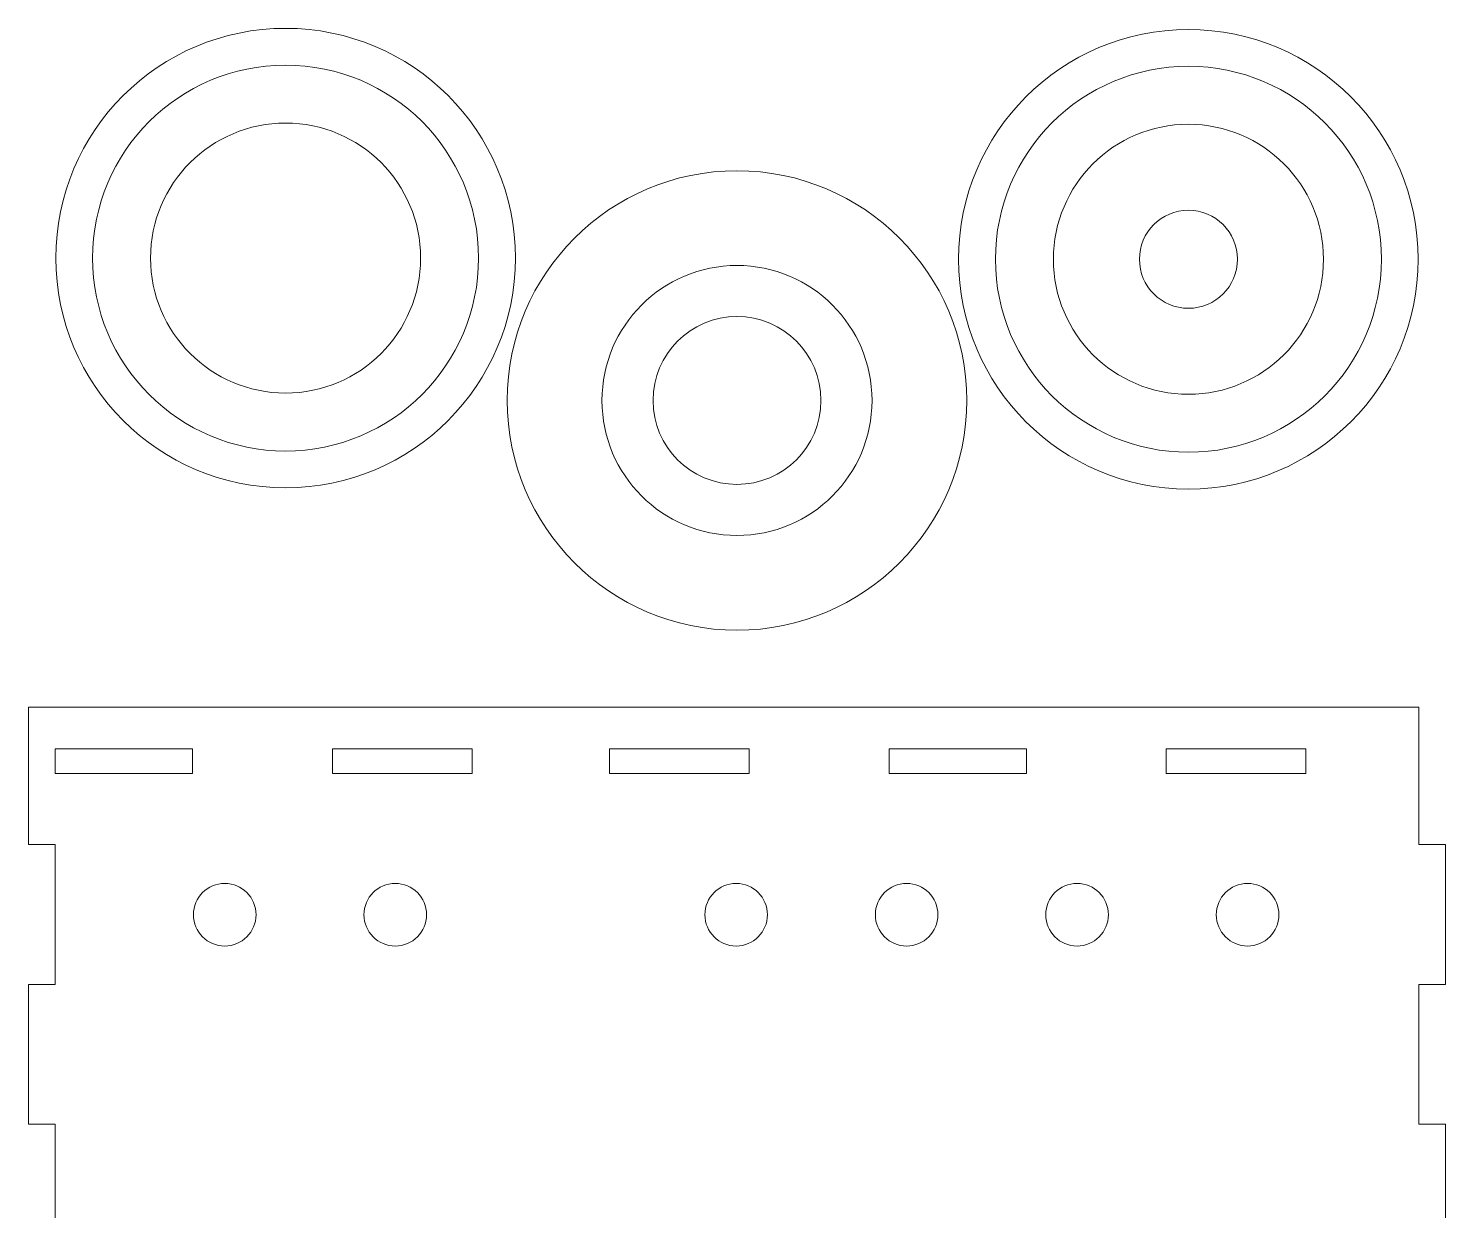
# Model space of a CAD drawing. Header units: millimetres. Extents: x -102 to 102, y -193 to 185.
# Drawn here: x -101.7 to 102.2, y 14.5 to 184.7 of the extents above; entities that cross this region are included whole.
import ezdxf

# ---------------------------------------------------------------- set-up
doc = ezdxf.new("R2010")
doc.units = ezdxf.units.MM
doc.header["$MEASUREMENT"] = 0
doc.layers.add('Layer 1', color=7, linetype='Continuous')

msp = doc.modelspace()

# ---------------------------------------------------------------- linework, layer by layer
at = {"layer": 'Layer 1', "color": 1, "lineweight": 9}
for points, knots in [([(-31.6329, 151.6042), (-31.6329, 133.3483), (-46.4323, 118.5493), (-64.6878, 118.5493), (-64.6878, 118.5493), (-82.9434, 118.5493), (-97.7427, 133.3483), (-97.7427, 151.6042), (-97.7427, 151.6042), (-97.7427, 169.8601), (-82.9434, 184.6591), (-64.6878, 184.6591), (-64.6878, 184.6591), (-46.4323, 184.6591), (-31.6329, 169.8601), (-31.6329, 151.6042)], [0, 0, 0, 0, 0.2, 0.2, 0.2, 0.20000001, 0.4, 0.4, 0.4, 0.40000001, 0.6, 0.6, 0.6, 0.60000001, 1, 1, 1, 1]), ([(98.2565, 151.4306), (98.2565, 133.1747), (83.4572, 118.3757), (65.2016, 118.3757), (65.2016, 118.3757), (46.9461, 118.3757), (32.1467, 133.1747), (32.1467, 151.4306), (32.1467, 151.4306), (32.1467, 169.6865), (46.9461, 184.4855), (65.2016, 184.4855), (65.2016, 184.4855), (83.4572, 184.4855), (98.2565, 169.6865), (98.2565, 151.4306)], [0, 0, 0, 0, 0.2, 0.2, 0.2, 0.20000001, 0.4, 0.4, 0.4, 0.40000001, 0.6, 0.6, 0.6, 0.60000001, 1, 1, 1, 1]), ([(-36.9242, 151.6042), (-36.9242, 136.2707), (-49.3543, 123.8406), (-64.6878, 123.8406), (-64.6878, 123.8406), (-80.0213, 123.8406), (-92.4514, 136.2707), (-92.4514, 151.6042), (-92.4514, 151.6042), (-92.4514, 166.9377), (-80.0213, 179.3678), (-64.6878, 179.3678), (-64.6878, 179.3678), (-49.3543, 179.3678), (-36.9242, 166.9377), (-36.9242, 151.6042)], [0, 0, 0, 0, 0.2, 0.2, 0.2, 0.20000001, 0.4, 0.4, 0.4, 0.40000001, 0.6, 0.6, 0.6, 0.60000001, 1, 1, 1, 1]), ([(92.9652, 151.4306), (92.9652, 136.0971), (80.5351, 123.667), (65.2016, 123.667), (65.2016, 123.667), (49.8681, 123.667), (37.438, 136.0971), (37.438, 151.4306), (37.438, 151.4306), (37.438, 166.7641), (49.8681, 179.1942), (65.2016, 179.1942), (65.2016, 179.1942), (80.5351, 179.1942), (92.9652, 166.7641), (92.9652, 151.4306)], [0, 0, 0, 0, 0.2, 0.2, 0.2, 0.20000001, 0.4, 0.4, 0.4, 0.40000001, 0.6, 0.6, 0.6, 0.60000001, 1, 1, 1, 1]), ([(-45.2634, 151.6042), (-45.2634, 140.8762), (-53.9601, 132.1795), (-64.6881, 132.1795), (-64.6881, 132.1795), (-75.4157, 132.1795), (-84.1124, 140.8762), (-84.1124, 151.6042), (-84.1124, 151.6042), (-84.1124, 162.3322), (-75.4157, 171.0288), (-64.6881, 171.0288), (-64.6881, 171.0288), (-53.9601, 171.0288), (-45.2634, 162.3322), (-45.2634, 151.6042)], [0, 0, 0, 0, 0.2, 0.2, 0.2, 0.20000001, 0.4, 0.4, 0.4, 0.40000001, 0.6, 0.6, 0.6, 0.60000001, 1, 1, 1, 1]), ([(84.626, 151.4306), (84.626, 140.7026), (75.9293, 132.0059), (65.2014, 132.0059), (65.2014, 132.0059), (54.4737, 132.0059), (45.7771, 140.7026), (45.7771, 151.4306), (45.7771, 151.4306), (45.7771, 162.1586), (54.4737, 170.8552), (65.2014, 170.8552), (65.2014, 170.8552), (75.9293, 170.8552), (84.626, 162.1586), (84.626, 151.4306)], [0, 0, 0, 0, 0.2, 0.2, 0.2, 0.20000001, 0.4, 0.4, 0.4, 0.40000001, 0.6, 0.6, 0.6, 0.60000001, 1, 1, 1, 1]), ([(33.3117, 131.1118), (33.3117, 112.8559), (18.5123, 98.0568), (0.2567, 98.0568), (0.2567, 98.0568), (-17.9988, 98.0568), (-32.7982, 112.8559), (-32.7982, 131.1118), (-32.7982, 131.1118), (-32.7982, 149.3677), (-17.9988, 164.1667), (0.2567, 164.1667), (0.2567, 164.1667), (18.5123, 164.1667), (33.3117, 149.3677), (33.3117, 131.1118)], [0, 0, 0, 0, 0.2, 0.2, 0.2, 0.20000001, 0.4, 0.4, 0.4, 0.40000001, 0.6, 0.6, 0.6, 0.60000001, 1, 1, 1, 1]), ([(72.2509, 151.4306), (72.2509, 147.5373), (69.0946, 144.3814), (65.2017, 144.3814), (65.2017, 144.3814), (61.3081, 144.3814), (58.1521, 147.5373), (58.1521, 151.4306), (58.1521, 151.4306), (58.1521, 155.3238), (61.3081, 158.4798), (65.2017, 158.4798), (65.2017, 158.4798), (69.0946, 158.4798), (72.2509, 155.3238), (72.2509, 151.4306)], [0, 0, 0, 0, 0.2, 0.2, 0.2, 0.20000001, 0.4, 0.4, 0.4, 0.40000001, 0.6, 0.6, 0.6, 0.60000001, 1, 1, 1, 1]), ([(19.6811, 131.1118), (19.6811, 120.3838), (10.9845, 111.6871), (0.2565, 111.6871), (0.2565, 111.6871), (-10.4711, 111.6871), (-19.1678, 120.3838), (-19.1678, 131.1118), (-19.1678, 131.1118), (-19.1678, 141.8397), (-10.4711, 150.5364), (0.2565, 150.5364), (0.2565, 150.5364), (10.9845, 150.5364), (19.6811, 141.8397), (19.6811, 131.1118)], [0, 0, 0, 0, 0.2, 0.2, 0.2, 0.20000001, 0.4, 0.4, 0.4, 0.40000001, 0.6, 0.6, 0.6, 0.60000001, 1, 1, 1, 1]), ([(12.3348, 131.1118), (12.3348, 124.4411), (6.9267, 119.0337), (0.2567, 119.0337), (0.2567, 119.0337), (-6.4139, 119.0337), (-11.8217, 124.4411), (-11.8217, 131.1118), (-11.8217, 131.1118), (-11.8217, 137.7824), (-6.4139, 143.1898), (0.2567, 143.1898), (0.2567, 143.1898), (6.9267, 143.1898), (12.3348, 137.7824), (12.3348, 131.1118)], [0, 0, 0, 0, 0.2, 0.2, 0.2, 0.20000001, 0.4, 0.4, 0.4, 0.40000001, 0.6, 0.6, 0.6, 0.60000001, 1, 1, 1, 1]), ([(-97.8152, -189.2611), (-97.8152, -189.2611), (-97.8152, -173.0334), (-97.8152, -173.0334), (-97.8152, -173.0334), (-97.8152, -173.0334), (-101.6958, -173.0334), (-101.6958, -173.0334), (-101.6958, -173.0334), (-101.6958, -173.0334), (-101.6958, -152.925), (-101.6958, -152.925), (-101.6958, -152.925), (-101.6958, -152.925), (-97.8152, -152.925), (-97.8152, -152.925), (-97.8152, -152.925), (-97.8152, -152.925), (-97.8152, -132.8167), (-97.8152, -132.8167), (-97.8152, -132.8167), (-97.8152, -132.8167), (-101.6958, -132.8167), (-101.6958, -132.8167), (-101.6958, -132.8167), (-101.6958, -132.8167), (-101.6958, -112.9094), (-101.6958, -112.9094), (-101.6958, -112.9094), (-101.6958, -112.9094), (-101.6958, -113.0611), (-101.6958, -113.0611), (-101.6958, -113.0611), (-101.6958, -113.0611), (-97.8152, -113.0611), (-97.8152, -113.0611), (-97.8152, -113.0611), (-97.8152, -113.0611), (-97.8152, -92.9528), (-97.8152, -92.9528), (-97.8152, -92.9528), (-97.8152, -92.9528), (-101.6958, -92.9528), (-101.6958, -92.9528), (-101.6958, -92.9528), (-101.6958, -92.9528), (-101.6958, -72.8445), (-101.6958, -72.8445), (-101.6958, -72.8445), (-101.6958, -72.8445), (-97.8152, -72.8445), (-97.8152, -72.8445), (-97.8152, -72.8445), (-97.8152, -72.8445), (-97.8152, -53.0889), (-97.8152, -53.0889), (-97.8152, -53.0889), (-97.8152, -53.0889), (-101.6958, -53.0889), (-101.6958, -53.0889), (-101.6958, -53.0889), (-101.6958, -53.0889), (-101.6958, -32.9806), (-101.6958, -32.9806), (-101.6958, -32.9806), (-101.6958, -32.9806), (-97.8152, -32.9806), (-97.8152, -32.9806), (-97.8152, -32.9806), (-97.8152, -32.9806), (-97.8152, -12.8722), (-97.8152, -12.8722), (-97.8152, -12.8722), (-97.8152, -12.8722), (-101.6958, -12.8722), (-101.6958, -12.8722), (-101.6958, -12.8722), (-101.6958, -12.8722), (-101.6958, 7.2361), (-101.6958, 7.2361), (-101.6958, 7.2361), (-101.6958, 7.2361), (-97.8152, 7.2361), (-97.8152, 7.2361), (-97.8152, 7.2361), (-97.8152, 7.2361), (-97.8152, 26.9916), (-97.8152, 26.9916), (-97.8152, 26.9916), (-97.8152, 26.9916), (-101.6958, 26.9916), (-101.6958, 26.9916), (-101.6958, 26.9916), (-101.6958, 26.9916), (-101.6958, 47.0619), (-101.6958, 47.0619), (-101.6958, 47.0619), (-101.6958, 47.0619), (-101.6958, 47.1), (-101.6958, 47.1), (-101.6958, 47.1), (-101.6958, 47.1), (-97.8152, 47.1), (-97.8152, 47.1), (-97.8152, 47.1), (-97.8152, 47.1), (-97.8152, 67.2083), (-97.8152, 67.2083), (-97.8152, 67.2083), (-97.8152, 67.2083), (-101.6958, 67.2083), (-101.6958, 67.2083), (-101.6958, 67.2083), (-101.6958, 67.2083), (-101.6958, 86.9639), (-101.6958, 86.9639), (-101.6958, 86.9639), (-101.6958, 86.9639), (98.3292, 86.9639), (98.3292, 86.9639), (98.3292, 86.9639), (98.3292, 86.9639), (98.3292, 67.2083), (98.3292, 67.2083), (98.3292, 67.2083), (98.3292, 67.2083), (102.2098, 67.2083), (102.2098, 67.2083), (102.2098, 67.2083), (102.2098, 67.2083), (102.2098, 47.1), (102.2098, 47.1), (102.2098, 47.1), (102.2098, 47.1), (98.3292, 47.1), (98.3292, 47.1), (98.3292, 47.1), (98.3292, 47.1), (98.3292, 47.0619), (98.3292, 47.0619), (98.3292, 47.0619), (98.3292, 47.0619), (98.3292, 26.9916), (98.3292, 26.9916), (98.3292, 26.9916), (98.3292, 26.9916), (102.2098, 26.9916), (102.2098, 26.9916), (102.2098, 26.9916), (102.2098, 26.9916), (102.2098, 7.2361), (102.2098, 7.2361), (102.2098, 7.2361), (102.2098, 7.2361), (98.3292, 7.2361), (98.3292, 7.2361), (98.3292, 7.2361), (98.3292, 7.2361), (98.3292, -12.8722), (98.3292, -12.8722), (98.3292, -12.8722), (98.3292, -12.8722), (102.2098, -12.8722), (102.2098, -12.8722), (102.2098, -12.8722), (102.2098, -12.8722), (102.2098, -32.9806), (102.2098, -32.9806), (102.2098, -32.9806), (102.2098, -32.9806), (98.3292, -32.9806), (98.3292, -32.9806), (98.3292, -32.9806), (98.3292, -32.9806), (98.3292, -53.0889), (98.3292, -53.0889), (98.3292, -53.0889), (98.3292, -53.0889), (102.2098, -53.0889), (102.2098, -53.0889), (102.2098, -53.0889), (102.2098, -53.0889), (102.2098, -72.8445), (102.2098, -72.8445), (102.2098, -72.8445), (102.2098, -72.8445), (98.3292, -72.8445), (98.3292, -72.8445), (98.3292, -72.8445), (98.3292, -72.8445), (98.3292, -92.9528), (98.3292, -92.9528), (98.3292, -92.9528), (98.3292, -92.9528), (102.2098, -92.9528), (102.2098, -92.9528), (102.2098, -92.9528), (102.2098, -92.9528), (102.2098, -113.0611), (102.2098, -113.0611), (102.2098, -113.0611), (102.2098, -113.0611), (98.3292, -113.0611), (98.3292, -113.0611), (98.3292, -113.0611), (98.3292, -113.0611), (98.3292, -112.9094), (98.3292, -112.9094), (98.3292, -112.9094), (98.3292, -112.9094), (98.3292, -132.8167), (98.3292, -132.8167), (98.3292, -132.8167), (98.3292, -132.8167), (102.2098, -132.8167), (102.2098, -132.8167), (102.2098, -132.8167), (102.2098, -132.8167), (102.2098, -152.925), (102.2098, -152.925), (102.2098, -152.925), (102.2098, -152.925), (98.3292, -152.925), (98.3292, -152.925), (98.3292, -152.925), (98.3292, -152.925), (98.3292, -173.0334), (98.3292, -173.0334), (98.3292, -173.0334), (98.3292, -173.0334), (102.2098, -173.0334), (102.2098, -173.0334), (102.2098, -173.0334), (102.2098, -173.0334), (102.2098, -192.7889), (102.2098, -192.7889), (102.2098, -192.7889), (102.2098, -192.7889), (82.1014, -192.7889), (82.1014, -192.7889), (82.1014, -192.7889), (82.1014, -192.7889), (82.1014, -189.2611), (82.1014, -189.2611), (82.1014, -189.2611), (82.1014, -189.2611), (61.9931, -189.2611), (61.9931, -189.2611), (61.9931, -189.2611), (61.9931, -189.2611), (61.9931, -192.7889), (61.9931, -192.7889), (61.9931, -192.7889), (61.9931, -192.7889), (42.0358, -192.7889), (42.0358, -192.7889), (42.0358, -192.7889), (42.0358, -192.7889), (42.2375, -192.7889), (42.2375, -192.7889), (42.2375, -192.7889), (42.2375, -192.7889), (42.2375, -189.2611), (42.2375, -189.2611), (42.2375, -189.2611), (42.2375, -189.2611), (22.1292, -189.2611), (22.1292, -189.2611), (22.1292, -189.2611), (22.1292, -189.2611), (22.1292, -192.7889), (22.1292, -192.7889), (22.1292, -192.7889), (22.1292, -192.7889), (2.0209, -192.7889), (2.0209, -192.7889), (2.0209, -192.7889), (2.0209, -192.7889), (2.0209, -189.2611), (2.0209, -189.2611), (2.0209, -189.2611), (2.0209, -189.2611), (-18.0875, -189.2611), (-18.0875, -189.2611), (-18.0875, -189.2611), (-18.0875, -189.2611), (-18.0875, -192.7889), (-18.0875, -192.7889), (-18.0875, -192.7889), (-18.0875, -192.7889), (-37.843, -192.7889), (-37.843, -192.7889), (-37.843, -192.7889), (-37.843, -192.7889), (-37.843, -189.2611), (-37.843, -189.2611), (-37.843, -189.2611), (-37.843, -189.2611), (-57.9513, -189.2611), (-57.9513, -189.2611), (-57.9513, -189.2611), (-57.9513, -189.2611), (-57.9513, -192.7889), (-57.9513, -192.7889), (-57.9513, -192.7889), (-57.9513, -192.7889), (-78.0597, -192.7889), (-78.0597, -192.7889), (-78.0597, -192.7889), (-78.0597, -192.7889), (-78.0597, -189.2611), (-78.0597, -189.2611), (-78.0597, -189.2611), (-78.0597, -189.2611), (-97.8152, -189.2611), (-97.8152, -189.2611)], [0, 0, 0, 0, 0.0125, 0.0125, 0.0125, 0.01250001, 0.025, 0.025, 0.025, 0.02500001, 0.0375, 0.0375, 0.0375, 0.03750001, 0.05, 0.05, 0.05, 0.05000001, 0.0625, 0.0625, 0.0625, 0.06250001, 0.075, 0.075, 0.075, 0.07500001, 0.0875, 0.0875, 0.0875, 0.08750001, 0.1, 0.1, 0.1, 0.10000001, 0.1125, 0.1125, 0.1125, 0.11250001, 0.125, 0.125, 0.125, 0.12500001, 0.1375, 0.1375, 0.1375, 0.13750001, 0.15, 0.15, 0.15, 0.15000001, 0.1625, 0.1625, 0.1625, 0.16250001, 0.175, 0.175, 0.175, 0.17500001, 0.1875, 0.1875, 0.1875, 0.18750001, 0.2, 0.2, 0.2, 0.20000001, 0.2125, 0.2125, 0.2125, 0.21250001, 0.225, 0.225, 0.225, 0.22500001, 0.2375, 0.2375, 0.2375, 0.23750001, 0.25, 0.25, 0.25, 0.25000001, 0.2625, 0.2625, 0.2625, 0.26250001, 0.275, 0.275, 0.275, 0.27500001, 0.2875, 0.2875, 0.2875, 0.28750001, 0.3, 0.3, 0.3, 0.30000001, 0.3125, 0.3125, 0.3125, 0.31250001, 0.325, 0.325, 0.325, 0.32500001, 0.3375, 0.3375, 0.3375, 0.33750001, 0.35, 0.35, 0.35, 0.35000001, 0.3625, 0.3625, 0.3625, 0.36250001, 0.375, 0.375, 0.375, 0.37500001, 0.3875, 0.3875, 0.3875, 0.38750001, 0.4, 0.4, 0.4, 0.40000001, 0.4125, 0.4125, 0.4125, 0.41250001, 0.425, 0.425, 0.425, 0.42500001, 0.4375, 0.4375, 0.4375, 0.43750001, 0.45, 0.45, 0.45, 0.45000001, 0.4625, 0.4625, 0.4625, 0.46250001, 0.475, 0.475, 0.475, 0.47500001, 0.4875, 0.4875, 0.4875, 0.48750001, 0.5, 0.5, 0.5, 0.50000001, 0.5125, 0.5125, 0.5125, 0.51250001, 0.525, 0.525, 0.525, 0.52500001, 0.5375, 0.5375, 0.5375, 0.53750001, 0.55, 0.55, 0.55, 0.55000001, 0.5625, 0.5625, 0.5625, 0.56250001, 0.575, 0.575, 0.575, 0.57500001, 0.5875, 0.5875, 0.5875, 0.58750001, 0.6, 0.6, 0.6, 0.60000001, 0.6125, 0.6125, 0.6125, 0.61250001, 0.625, 0.625, 0.625, 0.62500001, 0.6375, 0.6375, 0.6375, 0.63750001, 0.65, 0.65, 0.65, 0.65000001, 0.6625, 0.6625, 0.6625, 0.66250001, 0.675, 0.675, 0.675, 0.67500001, 0.6875, 0.6875, 0.6875, 0.68750001, 0.7, 0.7, 0.7, 0.70000001, 0.7125, 0.7125, 0.7125, 0.71250001, 0.725, 0.725, 0.725, 0.72500001, 0.7375, 0.7375, 0.7375, 0.73750001, 0.75, 0.75, 0.75, 0.75000001, 0.7625, 0.7625, 0.7625, 0.76250001, 0.775, 0.775, 0.775, 0.77500001, 0.7875, 0.7875, 0.7875, 0.78750001, 0.8, 0.8, 0.8, 0.80000001, 0.8125, 0.8125, 0.8125, 0.81250001, 0.825, 0.825, 0.825, 0.82500001, 0.8375, 0.8375, 0.8375, 0.83750001, 0.85, 0.85, 0.85, 0.85000001, 0.8625, 0.8625, 0.8625, 0.86250001, 0.875, 0.875, 0.875, 0.87500001, 0.8875, 0.8875, 0.8875, 0.88750001, 0.9, 0.9, 0.9, 0.90000001, 0.9125, 0.9125, 0.9125, 0.91250001, 0.925, 0.925, 0.925, 0.92500001, 0.9375, 0.9375, 0.9375, 0.93750001, 0.95, 0.95, 0.95, 0.95000001, 0.9625, 0.9625, 0.9625, 0.96250001, 0.975, 0.975, 0.975, 0.97500001, 1, 1, 1, 1]), ([(-97.8151, 77.439), (-97.8151, 77.439), (-78.0595, 77.439), (-78.0595, 77.439), (-78.0595, 77.439), (-78.0595, 77.439), (-78.0595, 80.9668), (-78.0595, 80.9668), (-78.0595, 80.9668), (-78.0595, 80.9668), (-97.8151, 80.9668), (-97.8151, 80.9668), (-97.8151, 80.9668), (-97.8151, 80.9668), (-97.8151, 77.439), (-97.8151, 77.439)], [0, 0, 0, 0, 0.2, 0.2, 0.2, 0.20000001, 0.4, 0.4, 0.4, 0.40000001, 0.6, 0.6, 0.6, 0.60000001, 1, 1, 1, 1]), ([(-57.9512, 77.439), (-57.9512, 77.439), (-37.8428, 77.439), (-37.8428, 77.439), (-37.8428, 77.439), (-37.8428, 77.439), (-37.8428, 80.9668), (-37.8428, 80.9668), (-37.8428, 80.9668), (-37.8428, 80.9668), (-57.9512, 80.9668), (-57.9512, 80.9668), (-57.9512, 80.9668), (-57.9512, 80.9668), (-57.9512, 77.439), (-57.9512, 77.439)], [0, 0, 0, 0, 0.2, 0.2, 0.2, 0.20000001, 0.4, 0.4, 0.4, 0.40000001, 0.6, 0.6, 0.6, 0.60000001, 1, 1, 1, 1]), ([(-18.0873, 77.439), (-18.0873, 77.439), (2.0211, 77.439), (2.0211, 77.439), (2.0211, 77.439), (2.0211, 77.439), (2.0211, 80.9668), (2.0211, 80.9668), (2.0211, 80.9668), (2.0211, 80.9668), (-18.0873, 80.9668), (-18.0873, 80.9668), (-18.0873, 80.9668), (-18.0873, 80.9668), (-18.0873, 77.439), (-18.0873, 77.439)], [0, 0, 0, 0, 0.2, 0.2, 0.2, 0.20000001, 0.4, 0.4, 0.4, 0.40000001, 0.6, 0.6, 0.6, 0.60000001, 1, 1, 1, 1]), ([(22.1292, 77.4389), (22.1292, 77.4389), (22.1292, 80.9666), (22.1292, 80.9666), (22.1292, 80.9666), (22.1292, 80.9666), (41.8848, 80.9666), (41.8848, 80.9666), (41.8848, 80.9666), (41.8848, 80.9666), (41.8848, 80.9666), (41.8848, 80.9666), (41.8848, 80.9666), (41.8848, 80.9666), (41.8848, 77.4389), (41.8848, 77.4389), (41.8848, 77.4389), (41.8848, 77.4389), (22.1292, 77.4389), (22.1292, 77.4389)], [0, 0, 0, 0, 0.16666667, 0.16666667, 0.16666667, 0.16666668, 0.33333333, 0.33333333, 0.33333333, 0.33333334, 0.5, 0.5, 0.5, 0.50000001, 0.66666667, 0.66666667, 0.66666667, 0.66666668, 1, 1, 1, 1]), ([(61.9933, 77.439), (61.9933, 77.439), (82.1016, 77.439), (82.1016, 77.439), (82.1016, 77.439), (82.1016, 77.439), (82.1016, 80.9668), (82.1016, 80.9668), (82.1016, 80.9668), (82.1016, 80.9668), (61.9933, 80.9668), (61.9933, 80.9668), (61.9933, 80.9668), (61.9933, 80.9668), (61.9933, 77.439), (61.9933, 77.439)], [0, 0, 0, 0, 0.2, 0.2, 0.2, 0.20000001, 0.4, 0.4, 0.4, 0.40000001, 0.6, 0.6, 0.6, 0.60000001, 1, 1, 1, 1]), ([(-68.9391, 57.1176), (-68.9391, 54.6327), (-70.9546, 52.6176), (-73.4392, 52.6176), (-73.4392, 52.6176), (-75.9245, 52.6176), (-77.9392, 54.6327), (-77.9392, 57.1176), (-77.9392, 57.1176), (-77.9392, 59.603), (-75.9245, 61.6177), (-73.4392, 61.6177), (-73.4392, 61.6177), (-70.9546, 61.6177), (-68.9391, 59.603), (-68.9391, 57.1176)], [0, 0, 0, 0, 0.2, 0.2, 0.2, 0.20000001, 0.4, 0.4, 0.4, 0.40000001, 0.6, 0.6, 0.6, 0.60000001, 1, 1, 1, 1]), ([(-44.4142, 57.1176), (-44.4142, 54.6327), (-46.4289, 52.6176), (-48.9142, 52.6176), (-48.9142, 52.6176), (-51.3995, 52.6176), (-53.4142, 54.6327), (-53.4142, 57.1176), (-53.4142, 57.1176), (-53.4142, 59.603), (-51.3995, 61.6177), (-48.9142, 61.6177), (-48.9142, 61.6177), (-46.4289, 61.6177), (-44.4142, 59.603), (-44.4142, 57.1176)], [0, 0, 0, 0, 0.2, 0.2, 0.2, 0.20000001, 0.4, 0.4, 0.4, 0.40000001, 0.6, 0.6, 0.6, 0.60000001, 1, 1, 1, 1]), ([(4.6357, 57.1176), (4.6357, 54.6327), (2.621, 52.6176), (0.1357, 52.6176), (0.1357, 52.6176), (-2.3497, 52.6176), (-4.3644, 54.6327), (-4.3644, 57.1176), (-4.3644, 57.1176), (-4.3644, 59.603), (-2.3497, 61.6177), (0.1357, 61.6177), (0.1357, 61.6177), (2.621, 61.6177), (4.6357, 59.603), (4.6357, 57.1176)], [0, 0, 0, 0, 0.2, 0.2, 0.2, 0.20000001, 0.4, 0.4, 0.4, 0.40000001, 0.6, 0.6, 0.6, 0.60000001, 1, 1, 1, 1]), ([(29.1613, 57.1176), (29.1613, 54.6327), (27.1459, 52.6176), (24.6613, 52.6176), (24.6613, 52.6176), (22.176, 52.6176), (20.1613, 54.6327), (20.1613, 57.1176), (20.1613, 57.1176), (20.1613, 59.603), (22.176, 61.6177), (24.6613, 61.6177), (24.6613, 61.6177), (27.1459, 61.6177), (29.1613, 59.603), (29.1613, 57.1176)], [0, 0, 0, 0, 0.2, 0.2, 0.2, 0.20000001, 0.4, 0.4, 0.4, 0.40000001, 0.6, 0.6, 0.6, 0.60000001, 1, 1, 1, 1]), ([(53.6856, 57.1176), (53.6856, 54.6327), (51.6709, 52.6176), (49.1856, 52.6176), (49.1856, 52.6176), (46.701, 52.6176), (44.6855, 54.6327), (44.6855, 57.1176), (44.6855, 57.1176), (44.6855, 59.603), (46.701, 61.6177), (49.1856, 61.6177), (49.1856, 61.6177), (51.6709, 61.6177), (53.6856, 59.603), (53.6856, 57.1176)], [0, 0, 0, 0, 0.2, 0.2, 0.2, 0.20000001, 0.4, 0.4, 0.4, 0.40000001, 0.6, 0.6, 0.6, 0.60000001, 1, 1, 1, 1]), ([(78.2112, 57.1176), (78.2112, 54.6327), (76.1958, 52.6176), (73.7112, 52.6176), (73.7112, 52.6176), (71.2259, 52.6176), (69.2112, 54.6327), (69.2112, 57.1176), (69.2112, 57.1176), (69.2112, 59.603), (71.2259, 61.6177), (73.7112, 61.6177), (73.7112, 61.6177), (76.1958, 61.6177), (78.2112, 59.603), (78.2112, 57.1176)], [0, 0, 0, 0, 0.2, 0.2, 0.2, 0.20000001, 0.4, 0.4, 0.4, 0.40000001, 0.6, 0.6, 0.6, 0.60000001, 1, 1, 1, 1])]:
    msp.add_open_spline(points, degree=3, knots=knots, dxfattribs=at)

doc.saveas('drawing.dxf')
